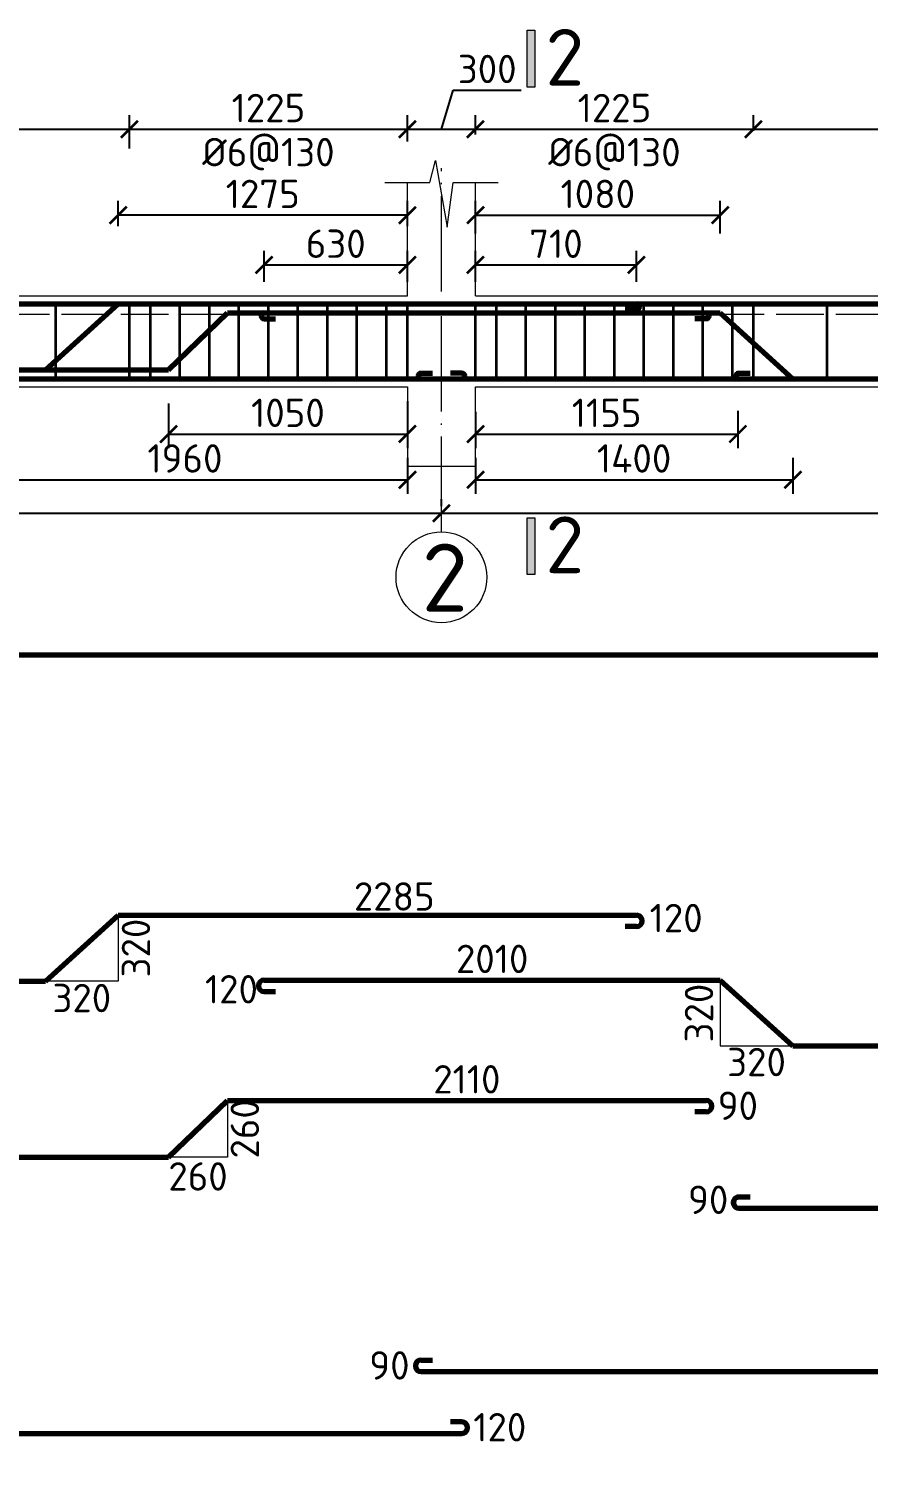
# Model space of a CAD drawing. Header units: millimetres. Extents: x 0 to 4970, y -594 to 1412.
# Drawn here: x 418.2 to 492.2, y 352.4 to 479.8 of the extents above; entities that cross this region are included whole.
import ezdxf

# ---------------------------------------------------------------- set-up
doc = ezdxf.new("R2010")
doc.units = ezdxf.units.MM
doc.header["$LTSCALE"] = 0.35
doc.header["$PDMODE"] = 3
doc.linetypes.add('ACAD_ISO02W100', pattern=[15, 12, -3])
doc.linetypes.add('ACAD_ISO04W100', pattern=[30, 24, -3, 0, -3])
doc.layers.get('0').update_dxf_attribs({"lineweight": 50})
for name, color, linetype, lineweight in [('Cot Dai', 7, 'Continuous', 35), ('Cot thep', 2, 'Continuous', 70), ('Cotthepcat', 3, 'Continuous', 70), ('Duong Bao', 6, 'Continuous', 18), ('Kich Thuoc', 1, 'Continuous', 20), ('Ky Hieu', 4, 'Continuous', 20), ('Net Khuat', 5, 'ACAD_ISO02W100', 20), ('NetCat', 7, 'Continuous', 20), ('Text', 40, 'Continuous', 20), ('Truc', 3, 'ACAD_ISO04W100', 20)]:
    doc.layers.add(name, color=color, linetype=linetype, lineweight=lineweight)
doc.styles.get("Standard").update_dxf_attribs({"font": 'isocpeur.ttf'})
doc.dimstyles.new('Dim50', dxfattribs={"dimtxt": 2.5, "dimasz": 1.5, "dimexe": 1.25, "dimexo": 0.625, "dimtad": 1, "dimlfac": 50, "dimtxsty": 'Standard', "dimblk": 'ARCHTICK', "dimcen": 2.5, "dimadec": 0, "dimazin": 0, "dimtfac": 1, "dimtmove": 0, "dimatfit": 3, "dimfxl": 1, "dimarcsym": 0})
doc.dimstyles.new('Dim50KT', dxfattribs={"dimtxt": 2.5, "dimasz": 1.5, "dimexe": 1.25, "dimexo": 0.625, "dimtad": 1, "dimlfac": 50, "dimtxsty": 'Standard', "dimblk": 'ARCHTICK', "dimcen": 2.5, "dimse1": 1, "dimse2": 1, "dimsd1": 1, "dimsd2": 1, "dimadec": 0, "dimazin": 0, "dimtfac": 1, "dimtmove": 0, "dimatfit": 3, "dimfxl": 1, "dimarcsym": 0})

# ---------------------------------------------------------------- blocks, each defined once
blk = doc.blocks.new('_ArchTick')
at = {"color": 0, "linetype": 'ByBlock', "const_width": 0.15}
blk.add_lwpolyline([(-0.5, -0.5), (0.5, 0.5)], dxfattribs=at)
blk = doc.blocks.new('*D1451')
at = {"layer": 'Defpoints', "color": 0}
for p in [(350.59, 437.17), (454.59, 437.17), (454.59, 437.17)]:
    blk.add_point(p, dxfattribs=at)
at = {"layer": 'Kich Thuoc', "color": 0, "lineweight": -2}
for p, q in [((350.59, 437.79), (350.59, 438.42)), ((454.59, 437.79), (454.59, 438.42)), ((350.59, 437.17), (454.59, 437.17))]:
    blk.add_line(p, q, dxfattribs=at)
at = {"layer": 'Kich Thuoc', "color": 0, "lineweight": -2, "xscale": 1.5, "yscale": 1.5, "zscale": 1.5, "rotation": 180}
blk.add_blockref('_ArchTick', (350.59, 437.17), dxfattribs=at)
at = {"layer": 'Kich Thuoc', "color": 0, "lineweight": -2, "xscale": 1.5, "yscale": 1.5, "zscale": 1.5}
blk.add_blockref('_ArchTick', (454.59, 437.17), dxfattribs=at)
at = {"layer": 'Kich Thuoc', "color": 0, "insert": (402.59, 439.04), "char_height": 2.5, "attachment_point": 5}
blk.add_mtext('5200', dxfattribs=at)
blk = doc.blocks.new('*D1452')
at = {"layer": 'Defpoints', "color": 0}
for p in [(454.59, 437.17), (558.59, 437.17), (558.59, 437.17)]:
    blk.add_point(p, dxfattribs=at)
at = {"layer": 'Kich Thuoc', "color": 0, "lineweight": -2}
for p, q in [((454.59, 437.79), (454.59, 438.42)), ((558.59, 437.79), (558.59, 438.42)), ((454.59, 437.17), (558.59, 437.17))]:
    blk.add_line(p, q, dxfattribs=at)
at = {"layer": 'Kich Thuoc', "color": 0, "lineweight": -2, "xscale": 1.5, "yscale": 1.5, "zscale": 1.5, "rotation": 180}
blk.add_blockref('_ArchTick', (454.59, 437.17), dxfattribs=at)
at = {"layer": 'Kich Thuoc', "color": 0, "lineweight": -2, "xscale": 1.5, "yscale": 1.5, "zscale": 1.5}
blk.add_blockref('_ArchTick', (558.59, 437.17), dxfattribs=at)
at = {"layer": 'Kich Thuoc', "color": 0, "insert": (506.59, 439.04), "char_height": 2.5, "attachment_point": 5}
blk.add_mtext('5200', dxfattribs=at)
blk = doc.blocks.new('*D1455')
at = {"layer": 'Defpoints', "color": 0}
for p in [(427.09, 471.01), (378.09, 468.06), (427.09, 468.69)]:
    blk.add_point(p, dxfattribs=at)
at = {"layer": 'Kich Thuoc', "color": 0, "lineweight": -2}
for p, q in [((378.09, 468.69), (378.09, 472.26)), ((427.09, 469.31), (427.09, 472.26)), ((378.09, 471.01), (427.09, 471.01))]:
    blk.add_line(p, q, dxfattribs=at)
at = {"layer": 'Kich Thuoc', "color": 0, "lineweight": -2, "xscale": 1.5, "yscale": 1.5, "zscale": 1.5, "rotation": 180}
blk.add_blockref('_ArchTick', (378.09, 471.01), dxfattribs=at)
at = {"layer": 'Kich Thuoc', "color": 0, "lineweight": -2, "xscale": 1.5, "yscale": 1.5, "zscale": 1.5}
blk.add_blockref('_ArchTick', (427.09, 471.01), dxfattribs=at)
at = {"layer": 'Kich Thuoc', "color": 0, "insert": (402.59, 472.88), "char_height": 2.5, "attachment_point": 5}
blk.add_mtext('2450', dxfattribs=at)
blk = doc.blocks.new('*D1456')
at = {"layer": 'Defpoints', "color": 0}
for p in [(451.59, 471.01), (451.59, 469.31), (427.09, 468.69)]:
    blk.add_point(p, dxfattribs=at)
at = {"layer": 'Kich Thuoc', "color": 0, "lineweight": -2}
for p, q in [((427.09, 469.31), (427.09, 472.26)), ((451.59, 469.94), (451.59, 472.26)), ((427.09, 471.01), (451.59, 471.01))]:
    blk.add_line(p, q, dxfattribs=at)
at = {"layer": 'Kich Thuoc', "color": 0, "lineweight": -2, "xscale": 1.5, "yscale": 1.5, "zscale": 1.5, "rotation": 180}
blk.add_blockref('_ArchTick', (427.09, 471.01), dxfattribs=at)
at = {"layer": 'Kich Thuoc', "color": 0, "lineweight": -2, "xscale": 1.5, "yscale": 1.5, "zscale": 1.5}
blk.add_blockref('_ArchTick', (451.59, 471.01), dxfattribs=at)
at = {"layer": 'Kich Thuoc', "color": 0, "insert": (439.34, 472.88), "char_height": 2.5, "attachment_point": 5}
blk.add_mtext('1225', dxfattribs=at)
blk = doc.blocks.new('*D1457')
at = {"layer": 'Defpoints', "color": 0}
for p in [(457.59, 471.01), (451.59, 469.31), (457.59, 469.94)]:
    blk.add_point(p, dxfattribs=at)
at = {"layer": 'Kich Thuoc', "color": 0, "lineweight": -2}
for p, q in [((454.59, 471.01), (455.62, 474.45)), ((455.62, 474.45), (461.62, 474.45)), ((451.59, 469.94), (451.59, 472.26)), ((457.59, 470.56), (457.59, 472.26)), ((451.59, 471.01), (457.59, 471.01))]:
    blk.add_line(p, q, dxfattribs=at)
at = {"layer": 'Kich Thuoc', "color": 0, "lineweight": -2, "xscale": 1.5, "yscale": 1.5, "zscale": 1.5, "rotation": 180}
blk.add_blockref('_ArchTick', (451.59, 471.01), dxfattribs=at)
at = {"layer": 'Kich Thuoc', "color": 0, "lineweight": -2, "xscale": 1.5, "yscale": 1.5, "zscale": 1.5}
blk.add_blockref('_ArchTick', (457.59, 471.01), dxfattribs=at)
at = {"layer": 'Kich Thuoc', "color": 0, "insert": (458.62, 476.32), "char_height": 2.5, "attachment_point": 5}
blk.add_mtext('300', dxfattribs=at)
blk = doc.blocks.new('*D1458')
at = {"layer": 'Defpoints', "color": 0}
for p in [(482.09, 471.01), (482.09, 470.26), (457.59, 469.94)]:
    blk.add_point(p, dxfattribs=at)
at = {"layer": 'Kich Thuoc', "color": 0, "lineweight": -2}
for p, q in [((457.59, 470.56), (457.59, 472.26)), ((482.09, 470.88), (482.09, 472.26)), ((457.59, 471.01), (482.09, 471.01))]:
    blk.add_line(p, q, dxfattribs=at)
at = {"layer": 'Kich Thuoc', "color": 0, "lineweight": -2, "xscale": 1.5, "yscale": 1.5, "zscale": 1.5, "rotation": 180}
blk.add_blockref('_ArchTick', (457.59, 471.01), dxfattribs=at)
at = {"layer": 'Kich Thuoc', "color": 0, "lineweight": -2, "xscale": 1.5, "yscale": 1.5, "zscale": 1.5}
blk.add_blockref('_ArchTick', (482.09, 471.01), dxfattribs=at)
at = {"layer": 'Kich Thuoc', "color": 0, "insert": (469.84, 472.88), "char_height": 2.5, "attachment_point": 5}
blk.add_mtext('1225', dxfattribs=at)
blk = doc.blocks.new('*D1459')
at = {"layer": 'Defpoints', "color": 0}
for p in [(482.09, 470.26), (531.09, 471.01), (531.09, 468.29)]:
    blk.add_point(p, dxfattribs=at)
at = {"layer": 'Kich Thuoc', "color": 0, "lineweight": -2}
for p, q in [((482.09, 470.88), (482.09, 472.26)), ((531.09, 468.92), (531.09, 472.26)), ((482.09, 471.01), (531.09, 471.01))]:
    blk.add_line(p, q, dxfattribs=at)
at = {"layer": 'Kich Thuoc', "color": 0, "lineweight": -2, "xscale": 1.5, "yscale": 1.5, "zscale": 1.5, "rotation": 180}
blk.add_blockref('_ArchTick', (482.09, 471.01), dxfattribs=at)
at = {"layer": 'Kich Thuoc', "color": 0, "lineweight": -2, "xscale": 1.5, "yscale": 1.5, "zscale": 1.5}
blk.add_blockref('_ArchTick', (531.09, 471.01), dxfattribs=at)
at = {"layer": 'Kich Thuoc', "color": 0, "insert": (506.59, 472.88), "char_height": 2.5, "attachment_point": 5}
blk.add_mtext('2450', dxfattribs=at)
blk = doc.blocks.new('*D1463')
at = {"layer": 'Defpoints', "color": 0}
for p in [(430.53, 447.48), (451.59, 447.67), (451.59, 444.15)]:
    blk.add_point(p, dxfattribs=at)
at = {"layer": 'Kich Thuoc', "color": 0, "lineweight": -2}
for p, q in [((430.53, 446.85), (430.53, 442.9)), ((451.59, 447.04), (451.59, 442.9)), ((430.53, 444.15), (451.59, 444.15))]:
    blk.add_line(p, q, dxfattribs=at)
at = {"layer": 'Kich Thuoc', "color": 0, "lineweight": -2, "xscale": 1.5, "yscale": 1.5, "zscale": 1.5, "rotation": 180}
blk.add_blockref('_ArchTick', (430.53, 444.15), dxfattribs=at)
at = {"layer": 'Kich Thuoc', "color": 0, "lineweight": -2, "xscale": 1.5, "yscale": 1.5, "zscale": 1.5}
blk.add_blockref('_ArchTick', (451.59, 444.15), dxfattribs=at)
at = {"layer": 'Kich Thuoc', "color": 0, "insert": (441.06, 446.02), "char_height": 2.5, "attachment_point": 5}
blk.add_mtext('1050', dxfattribs=at)
blk = doc.blocks.new('*D1464')
at = {"layer": 'Defpoints', "color": 0}
for p in [(457.59, 446.75), (480.71, 446.83), (480.71, 444.15)]:
    blk.add_point(p, dxfattribs=at)
at = {"layer": 'Kich Thuoc', "color": 0, "lineweight": -2}
for p, q in [((457.59, 446.12), (457.59, 442.9)), ((480.71, 446.2), (480.71, 442.9)), ((457.59, 444.15), (480.71, 444.15))]:
    blk.add_line(p, q, dxfattribs=at)
at = {"layer": 'Kich Thuoc', "color": 0, "lineweight": -2, "xscale": 1.5, "yscale": 1.5, "zscale": 1.5, "rotation": 180}
blk.add_blockref('_ArchTick', (457.59, 444.15), dxfattribs=at)
at = {"layer": 'Kich Thuoc', "color": 0, "lineweight": -2, "xscale": 1.5, "yscale": 1.5, "zscale": 1.5}
blk.add_blockref('_ArchTick', (480.71, 444.15), dxfattribs=at)
at = {"layer": 'Kich Thuoc', "color": 0, "insert": (469.15, 446.02), "char_height": 2.5, "attachment_point": 5}
blk.add_mtext('1155', dxfattribs=at)
blk = doc.blocks.new('*D1489')
at = {"layer": 'Defpoints', "color": 0}
for p in [(471.78, 459.05), (457.59, 456.94), (471.78, 456.94)]:
    blk.add_point(p, dxfattribs=at)
at = {"layer": 'Kich Thuoc', "color": 0, "lineweight": -2}
for p, q in [((457.59, 457.57), (457.59, 460.3)), ((471.78, 457.57), (471.78, 460.3)), ((457.59, 459.05), (471.78, 459.05))]:
    blk.add_line(p, q, dxfattribs=at)
at = {"layer": 'Kich Thuoc', "color": 0, "lineweight": -2, "xscale": 1.5, "yscale": 1.5, "zscale": 1.5, "rotation": 180}
blk.add_blockref('_ArchTick', (457.59, 459.05), dxfattribs=at)
at = {"layer": 'Kich Thuoc', "color": 0, "lineweight": -2, "xscale": 1.5, "yscale": 1.5, "zscale": 1.5}
blk.add_blockref('_ArchTick', (471.78, 459.05), dxfattribs=at)
at = {"layer": 'Kich Thuoc', "color": 0, "insert": (464.68, 460.92), "char_height": 2.5, "attachment_point": 5}
blk.add_mtext('710', dxfattribs=at)
blk = doc.blocks.new('_None')
blk = doc.blocks.new('*D1490')
at = {"layer": 'Defpoints', "color": 0}
for p in [(479.16, 463.44), (457.59, 461.19), (479.16, 461.19)]:
    blk.add_point(p, dxfattribs=at)
at = {"layer": 'Kich Thuoc', "color": 0, "lineweight": -2}
for p, q in [((457.59, 461.81), (457.59, 464.69)), ((479.16, 461.81), (479.16, 464.69)), ((457.59, 463.44), (479.16, 463.44))]:
    blk.add_line(p, q, dxfattribs=at)
at = {"layer": 'Kich Thuoc', "color": 0, "lineweight": -2, "xscale": 1.5, "yscale": 1.5, "zscale": 1.5, "rotation": 180}
blk.add_blockref('_ArchTick', (457.59, 463.44), dxfattribs=at)
at = {"layer": 'Kich Thuoc', "color": 0, "lineweight": -2, "xscale": 1.5, "yscale": 1.5, "zscale": 1.5}
blk.add_blockref('_ArchTick', (479.16, 463.44), dxfattribs=at)
at = {"layer": 'Kich Thuoc', "color": 0, "insert": (468.37, 465.31), "char_height": 2.5, "attachment_point": 5}
blk.add_mtext('1080', dxfattribs=at)
blk = doc.blocks.new('*D1569')
at = {"layer": 'Defpoints', "color": 0}
for p in [(419.69, 395.95), (426.09, 395.95), (419.69, 392.57)]:
    blk.add_point(p, dxfattribs=at)
at = {"layer": 'Kich Thuoc', "color": 0, "insert": (422.89, 394.45), "char_height": 2.5, "attachment_point": 5}
blk.add_mtext('320', dxfattribs=at)
blk = doc.blocks.new('*D1524')
at = {"layer": 'Defpoints', "color": 0}
for p in [(429.53, 401.75), (429.53, 395.95), (429.53, 395.95)]:
    blk.add_point(p, dxfattribs=at)
at = {"layer": 'Kich Thuoc', "color": 0, "insert": (427.66, 398.85), "char_height": 2.5, "attachment_point": 5, "rotation": 90}
blk.add_mtext('320', dxfattribs=at)
blk = doc.blocks.new('*D1525')
at = {"layer": 'Defpoints', "color": 0}
for p in [(376.75, 395.95), (419.69, 395.95), (419.69, 392.25)]:
    blk.add_point(p, dxfattribs=at)
at = {"layer": 'Kich Thuoc', "color": 0, "insert": (398.22, 394.12), "char_height": 2.5, "attachment_point": 5}
blk.add_mtext('2150', dxfattribs=at)
blk = doc.blocks.new('*D1526')
at = {"layer": 'Defpoints', "color": 0}
for p in [(429.09, 401.53), (471.78, 401.53), (471.78, 401.53)]:
    blk.add_point(p, dxfattribs=at)
at = {"layer": 'Kich Thuoc', "color": 0, "insert": (450.43, 403.4), "char_height": 2.5, "attachment_point": 5}
blk.add_mtext('2285', dxfattribs=at)
blk = doc.blocks.new('*D1572')
at = {"layer": 'Defpoints', "color": 0}
for p in [(430.53, 380.42), (435.73, 380.42), (430.53, 376.85)]:
    blk.add_point(p, dxfattribs=at)
at = {"layer": 'Kich Thuoc', "color": 0, "insert": (433.13, 378.73), "char_height": 2.5, "attachment_point": 5}
blk.add_mtext('260', dxfattribs=at)
blk = doc.blocks.new('*D1528')
at = {"layer": 'Defpoints', "color": 0}
for p in [(439.14, 385.42), (439.14, 380.42), (439.14, 380.42)]:
    blk.add_point(p, dxfattribs=at)
at = {"layer": 'Kich Thuoc', "color": 0, "insert": (437.26, 382.92), "char_height": 2.5, "attachment_point": 5, "rotation": 90}
blk.add_mtext('260', dxfattribs=at)
blk = doc.blocks.new('*D1529')
at = {"layer": 'Defpoints', "color": 0}
for p in [(365.15, 380.72), (430.53, 380.72), (430.53, 376.76)]:
    blk.add_point(p, dxfattribs=at)
at = {"layer": 'Kich Thuoc', "color": 0, "insert": (397.84, 378.63), "char_height": 2.5, "attachment_point": 5}
blk.add_mtext('3270', dxfattribs=at)
blk = doc.blocks.new('*D1573')
at = {"layer": 'Defpoints', "color": 0}
for p in [(435.73, 385.42), (477.93, 385.42), (477.93, 385.42)]:
    blk.add_point(p, dxfattribs=at)
at = {"layer": 'Kich Thuoc', "color": 0, "insert": (456.83, 387.29), "char_height": 2.5, "attachment_point": 5}
blk.add_mtext('2110', dxfattribs=at)
blk = doc.blocks.new('*D1574')
at = {"layer": 'Defpoints', "color": 0}
for p in [(348.49, 356.09), (456.39, 356.09), (456.39, 352.41)]:
    blk.add_point(p, dxfattribs=at)
at = {"layer": 'Kich Thuoc', "color": 0, "insert": (402.44, 354.29), "char_height": 2.5, "attachment_point": 5}
blk.add_mtext('5410', dxfattribs=at)
blk = doc.blocks.new('*D1575')
at = {"layer": 'Defpoints', "color": 0}
for p in [(452.79, 361.54), (560.39, 361.54), (560.39, 357.7)]:
    blk.add_point(p, dxfattribs=at)
at = {"layer": 'Kich Thuoc', "color": 0, "insert": (506.59, 359.57), "char_height": 2.5, "attachment_point": 5}
blk.add_mtext('5380', dxfattribs=at)
blk = doc.blocks.new('*D1531')
at = {"layer": 'Defpoints', "color": 0}
for p in [(480.81, 376.32), (532.37, 376.32), (532.37, 372.2)]:
    blk.add_point(p, dxfattribs=at)
at = {"layer": 'Kich Thuoc', "color": 0, "insert": (506.59, 374.08), "char_height": 2.5, "attachment_point": 5}
blk.add_mtext('2580', dxfattribs=at)
blk = doc.blocks.new('*D1532')
at = {"layer": 'Defpoints', "color": 0}
for p in [(485.56, 391.02), (529.44, 391.02), (529.44, 386.55)]:
    blk.add_point(p, dxfattribs=at)
at = {"layer": 'Kich Thuoc', "color": 0, "insert": (507.5, 388.43), "char_height": 2.5, "attachment_point": 5}
blk.add_mtext('2195', dxfattribs=at)
blk = doc.blocks.new('*D1582')
at = {"layer": 'Defpoints', "color": 0}
for p in [(438.95, 396.02), (479.16, 396.02), (479.16, 396.02)]:
    blk.add_point(p, dxfattribs=at)
at = {"layer": 'Kich Thuoc', "color": 0, "insert": (459.06, 397.9), "char_height": 2.5, "attachment_point": 5}
blk.add_mtext('2010', dxfattribs=at)
blk = doc.blocks.new('*D1533')
at = {"layer": 'Defpoints', "color": 0}
for p in [(479.16, 390.22), (485.56, 390.22), (479.16, 386.93)]:
    blk.add_point(p, dxfattribs=at)
at = {"layer": 'Kich Thuoc', "color": 0, "insert": (482.36, 388.81), "char_height": 2.5, "attachment_point": 5}
blk.add_mtext('320', dxfattribs=at)
blk = doc.blocks.new('*D1534')
at = {"layer": 'Defpoints', "color": 0}
for p in [(479.16, 396.02), (479.16, 396.02), (479.16, 390.22)]:
    blk.add_point(p, dxfattribs=at)
at = {"layer": 'Kich Thuoc', "color": 0, "insert": (477.29, 393.12), "char_height": 2.5, "attachment_point": 5, "rotation": 90}
blk.add_mtext('320', dxfattribs=at)
blk = doc.blocks.new('*D1535')
at = {"layer": 'Defpoints', "color": 0}
for p in [(398.39, 422.53), (614.79, 422.53), (614.79, 420.78)]:
    blk.add_point(p, dxfattribs=at)
at = {"layer": 'Kich Thuoc', "color": 0, "insert": (506.59, 422.65), "char_height": 2.5, "attachment_point": 5}
blk.add_mtext('10820', dxfattribs=at)
blk = doc.blocks.new('*D1437')
at = {"layer": 'Defpoints', "color": 0}
for p in [(412.38, 442.67), (451.59, 442.67), (451.59, 440.12)]:
    blk.add_point(p, dxfattribs=at)
at = {"layer": 'Kich Thuoc', "color": 0, "lineweight": -2}
for p, q in [((412.38, 442.05), (412.38, 438.87)), ((451.59, 442.05), (451.59, 438.87)), ((412.38, 440.12), (451.59, 440.12))]:
    blk.add_line(p, q, dxfattribs=at)
at = {"layer": 'Kich Thuoc', "color": 0, "lineweight": -2, "xscale": 1.5, "yscale": 1.5, "zscale": 1.5, "rotation": 180}
blk.add_blockref('_ArchTick', (412.38, 440.12), dxfattribs=at)
at = {"layer": 'Kich Thuoc', "color": 0, "lineweight": -2, "xscale": 1.5, "yscale": 1.5, "zscale": 1.5}
blk.add_blockref('_ArchTick', (451.59, 440.12), dxfattribs=at)
at = {"layer": 'Kich Thuoc', "color": 0, "insert": (431.98, 442), "char_height": 2.5, "attachment_point": 5}
blk.add_mtext('1960', dxfattribs=at)
blk = doc.blocks.new('*D1439')
at = {"layer": 'Defpoints', "color": 0}
for p in [(457.59, 442.67), (485.56, 442.67), (485.56, 440.12)]:
    blk.add_point(p, dxfattribs=at)
at = {"layer": 'Kich Thuoc', "color": 0, "lineweight": -2}
for p, q in [((457.59, 442.05), (457.59, 438.87)), ((485.56, 442.05), (485.56, 438.87)), ((457.59, 440.12), (485.56, 440.12))]:
    blk.add_line(p, q, dxfattribs=at)
at = {"layer": 'Kich Thuoc', "color": 0, "lineweight": -2, "xscale": 1.5, "yscale": 1.5, "zscale": 1.5, "rotation": 180}
blk.add_blockref('_ArchTick', (457.59, 440.12), dxfattribs=at)
at = {"layer": 'Kich Thuoc', "color": 0, "lineweight": -2, "xscale": 1.5, "yscale": 1.5, "zscale": 1.5}
blk.add_blockref('_ArchTick', (485.56, 440.12), dxfattribs=at)
at = {"layer": 'Kich Thuoc', "color": 0, "insert": (471.57, 442), "char_height": 2.5, "attachment_point": 5}
blk.add_mtext('1400', dxfattribs=at)
blk = doc.blocks.new('*D2410')
at = {"layer": 'Defpoints', "color": 0}
for p in [(451.59, 459.05), (438.95, 456.94), (451.59, 456.94)]:
    blk.add_point(p, dxfattribs=at)
at = {"layer": 'Kich Thuoc', "color": 0, "lineweight": -2}
for p, q in [((438.95, 457.57), (438.95, 460.3)), ((451.59, 457.57), (451.59, 460.3)), ((438.95, 459.05), (451.59, 459.05))]:
    blk.add_line(p, q, dxfattribs=at)
at = {"layer": 'Kich Thuoc', "color": 0, "lineweight": -2, "xscale": 1.5, "yscale": 1.5, "zscale": 1.5, "rotation": 180}
blk.add_blockref('_ArchTick', (438.95, 459.05), dxfattribs=at)
at = {"layer": 'Kich Thuoc', "color": 0, "lineweight": -2, "xscale": 1.5, "yscale": 1.5, "zscale": 1.5}
blk.add_blockref('_ArchTick', (451.59, 459.05), dxfattribs=at)
at = {"layer": 'Kich Thuoc', "color": 0, "insert": (445.27, 460.92), "char_height": 2.5, "attachment_point": 5}
blk.add_mtext('630', dxfattribs=at)
blk = doc.blocks.new('*D2411')
at = {"layer": 'Defpoints', "color": 0}
for p in [(426.09, 463.44), (426.09, 461.83), (451.59, 461.83)]:
    blk.add_point(p, dxfattribs=at)
at = {"layer": 'Kich Thuoc', "color": 0, "lineweight": -2}
for p, q in [((426.09, 462.46), (426.09, 464.69)), ((451.59, 462.46), (451.59, 464.69)), ((451.59, 463.44), (426.09, 463.44))]:
    blk.add_line(p, q, dxfattribs=at)
at = {"layer": 'Kich Thuoc', "color": 0, "lineweight": -2, "xscale": 1.5, "yscale": 1.5, "zscale": 1.5, "rotation": 180}
blk.add_blockref('_ArchTick', (426.09, 463.44), dxfattribs=at)
at = {"layer": 'Kich Thuoc', "color": 0, "lineweight": -2, "xscale": 1.5, "yscale": 1.5, "zscale": 1.5}
blk.add_blockref('_ArchTick', (451.59, 463.44), dxfattribs=at)
at = {"layer": 'Kich Thuoc', "color": 0, "insert": (438.84, 465.31), "char_height": 2.5, "attachment_point": 5}
blk.add_mtext('1275', dxfattribs=at)

msp = doc.modelspace()

# ---------------------------------------------------------------- hatches: boundary and pattern name
at = {"layer": 'NetCat'}
h = msp.add_hatch(color=256, dxfattribs=at)
h.paths.add_polyline_path([(462.131827, 479.729812), (462.831827, 479.729812), (462.831827, 474.729812), (462.131827, 474.729812)])
edge = h.paths.add_edge_path(flags=17)
edge.add_line((462.131827, 474.729812), (462.131827, 479.729812))
h = msp.add_hatch(color=256, dxfattribs=at)
h.paths.add_polyline_path([(462.131827, 436.768814), (462.831827, 436.768814), (462.831827, 431.768814), (462.131827, 431.768814)])
edge = h.paths.add_edge_path(flags=17)
edge.add_line((462.131827, 431.768814), (462.131827, 436.768814))

# ---------------------------------------------------------------- linework, layer by layer
at = {"layer": 'Cot Dai'}
for p, q in [((420.586868, 449.016495), (420.586868, 455.616495)), ((427.086868, 449.016495), (427.086868, 455.616495)), ((428.936868, 449.016495), (428.936868, 455.616495)), ((431.536868, 449.016495), (431.536868, 455.616495)), ((434.136868, 449.016495), (434.136868, 455.616495)), ((436.736868, 449.016495), (436.736868, 455.616495)), ((439.336868, 449.016495), (439.336868, 455.616495)), ((441.936868, 449.016495), (441.936868, 455.616495)), ((444.536868, 449.016495), (444.536868, 455.616495)), ((447.136868, 449.016495), (447.136868, 455.616495)), ((449.736868, 449.016495), (449.736868, 455.616495)), ((451.586868, 449.016495), (451.586868, 455.616495)), ((457.586868, 449.016495), (457.586868, 455.616495)), ((459.436868, 449.016495), (459.436868, 455.616495)), ((462.036868, 449.016495), (462.036868, 455.616495)), ((464.636868, 449.016495), (464.636868, 455.616495)), ((467.236868, 449.016495), (467.236868, 455.616495)), ((469.836868, 449.016495), (469.836868, 455.616495)), ((472.436868, 449.016495), (472.436868, 455.616495)), ((475.036868, 449.016495), (475.036868, 455.616495)), ((477.636868, 449.016495), (477.636868, 455.616495)), ((480.236868, 449.016495), (480.236868, 455.616495)), ((482.086868, 449.016495), (482.086868, 455.616495)), ((488.586868, 449.016495), (488.586868, 455.616495))]:
    msp.add_line(p, q, dxfattribs=at)
at = {"layer": 'Cot thep'}
for p, q in [((399.386868, 455.616495), (610.586868, 455.616495)), ((419.688741, 449.816495), (426.088741, 455.616495)), ((430.530863, 449.816495), (435.730863, 454.816495)), ((435.730863, 454.816495), (476.846672, 454.816495)), ((438.948813, 454.816495), (479.161251, 454.816495)), ((479.161251, 454.816495), (485.561251, 449.016495)), ((348.486868, 449.016495), (457.586868, 449.016495)), ((365.147909, 449.816495), (430.530863, 449.816495)), ((374.747909, 449.816495), (422.688741, 449.816495)), ((452.786868, 449.516495), (453.786868, 449.516495)), ((452.786868, 449.516495), (453.786868, 449.516495)), ((452.786868, 449.016495), (560.386868, 449.016495)), ((456.386868, 449.516495), (455.386868, 449.516495)), ((398.386868, 424.700995), (614.786868, 424.700995)), ((419.688741, 395.947017), (426.088741, 401.747017)), ((426.088741, 401.747017), (471.781231, 401.747017)), ((376.747909, 395.947017), (419.688741, 395.947017)), ((438.948813, 396.0238), (479.161251, 396.0238)), ((479.161251, 396.0238), (485.561251, 390.2238)), ((485.561251, 390.2238), (529.439276, 390.2238)), ((430.530863, 380.419143), (435.730863, 385.419143)), ((435.730863, 385.419143), (477.927555, 385.419143)), ((365.147909, 380.419143), (430.530863, 380.419143)), ((480.80606, 375.9191), (532.367676, 375.9191)), ((452.786868, 361.536203), (560.386868, 361.536203)), ((348.486868, 356.089439), (456.386868, 356.089439))]:
    msp.add_line(p, q, dxfattribs=at)
for centre, start, end in [((452.786868, 449.266495), 90, 270), ((456.386868, 449.266495), 270, 90)]:
    msp.add_arc(centre, 0.25, start, end, dxfattribs=at)
at = {"layer": 'Cotthepcat'}
for p, q in [((471.781231, 455.116495), (470.781231, 455.116495)), ((438.948813, 454.316495), (439.948813, 454.316495)), ((477.927555, 454.316495), (476.927555, 454.316495)), ((480.80606, 449.516495), (481.80606, 449.516495)), ((471.781231, 400.747017), (470.781231, 400.747017)), ((438.948813, 395.0238), (439.948813, 395.0238)), ((477.927555, 384.419143), (476.927555, 384.419143)), ((480.80606, 376.9191), (481.80606, 376.9191)), ((452.786868, 362.536203), (453.786868, 362.536203)), ((456.386868, 357.089439), (455.386868, 357.089439))]:
    msp.add_line(p, q, dxfattribs=at)
for centre, radius, start, end in [((471.781231, 455.366495), 0.25, 270, 90), ((438.948813, 454.566495), 0.25, 90, 270), ((477.927555, 454.566495), 0.25, 270, 90), ((480.80606, 449.266495), 0.25, 90, 270), ((471.781231, 401.247017), 0.5, 270, 90), ((438.948813, 395.5238), 0.5, 90, 270), ((477.927555, 384.919143), 0.5, 270, 90), ((480.80606, 376.4191), 0.5, 90, 270), ((452.786868, 362.036203), 0.5, 90, 270), ((456.386868, 356.589439), 0.5, 270, 90)]:
    msp.add_arc(centre, radius, start, end, dxfattribs=at)
at = {"layer": 'Duong Bao'}
for p, q in [((451.586868, 456.316495), (451.586868, 466.316495)), ((457.586868, 456.316495), (457.586868, 466.316495)), ((353.586868, 456.316495), (451.586868, 456.316495)), ((457.586868, 456.316495), (555.586868, 456.316495)), ((353.586868, 448.316495), (451.586868, 448.316495)), ((451.586868, 448.316495), (451.586868, 441.316495)), ((457.586868, 441.316495), (457.586868, 448.316495)), ((457.586868, 448.316495), (555.586868, 448.316495)), ((451.586868, 441.316495), (457.586868, 441.316495))]:
    msp.add_line(p, q, dxfattribs=at)
at = {"layer": 'Kich Thuoc'}
for p, q in [((426.088741, 401.747017), (426.088741, 395.947017)), ((426.088741, 395.947017), (419.688741, 395.947017)), ((479.161251, 396.0238), (479.161251, 390.2238)), ((479.161251, 390.2238), (485.561251, 390.2238)), ((435.730863, 385.419143), (435.730863, 380.419143)), ((435.730863, 380.419143), (430.530863, 380.419143))]:
    msp.add_line(p, q, dxfattribs=at)
at = {"layer": 'Ky Hieu'}
msp.add_lwpolyline([(449.586868, 466.316495), (449.586868, 466.316495), (453.551592, 466.316495), (454.06923, 468.248346), (455.104506, 462.384643), (455.622145, 466.316495), (459.586868, 466.316495), (459.586868, 466.316495)], dxfattribs=at)
msp.add_circle((454.586868, 431.52508), 4, dxfattribs=at)
at = {"layer": 'Net Khuat'}
msp.add_line((347.586868, 454.716495), (610.586868, 454.716495), dxfattribs=at)
at = {"layer": 'NetCat'}
for p, q in [((462.131827, 474.729812), (462.131827, 479.729812)), ((462.131827, 474.729812), (462.131827, 479.729812)), ((462.131827, 431.768814), (462.131827, 436.768814)), ((462.131827, 431.768814), (462.131827, 436.768814))]:
    msp.add_line(p, q, dxfattribs=at)
for points in [[(462.131827, 479.729812), (462.831827, 479.729812), (462.831827, 474.729812), (462.131827, 474.729812), (462.131827, 479.729812)], [(462.131827, 436.768814), (462.831827, 436.768814), (462.831827, 431.768814), (462.131827, 431.768814), (462.131827, 436.768814)]]:
    msp.add_lwpolyline(points, dxfattribs=at)
at = {"layer": 'Truc'}
for q in [(454.586868, 467.580849), (454.586868, 461.174681)]:
    msp.add_line((454.586868, 435.52508), q, dxfattribs=at)

# ---------------------------------------------------------------- texts
at = {"layer": 'Kich Thuoc', "color": 2}
msp.add_text('2', height=6, dxfattribs=at).set_placement((452.836868, 428.493991))
at = {"layer": 'Kich Thuoc', "char_height": 2.5}
for s, insert, width, attachment_point in [('%%C6@130', (439.336868, 468.810972), 24.5, 5), ('%%C6@130', (469.836868, 468.810972), 24.5, 5), ('120', (472.938676, 402.74964), 3.45107973, 1), ('120', (433.740313, 396.47422), 3.45107973, 1), ('90', (478.935103, 386.209268), 3.45107973, 1), ('90', (479.873588, 377.922348), 3.45107973, 3), ('90', (451.77932, 363.326329), 3.45107973, 3), ('120', (457.394417, 357.879565), 3.45107973, 1)]:
    msp.add_mtext(s, dxfattribs=dict(at, insert=insert, width=width, attachment_point=attachment_point))
at = {"layer": 'Text', "char_height": 5, "width": 11.43756339, "attachment_point": 1}
for insert in [(463.755222, 479.849613), (463.755222, 436.888615)]:
    msp.add_mtext('2', dxfattribs=dict(at, insert=insert))

# ---------------------------------------------------------------- dimensions: what is measured, and where the dimension line sits
at = {"layer": 'Kich Thuoc'}
for base, p1, p2, picture, middle in [((457.586868, 471.007666), (451.586868, 469.313657), (457.586868, 469.938657), '*D1457', (456.243118, 476.320166)), ((427.086868, 471.007666), (378.086868, 468.063657), (427.086868, 468.688657), '*D1455', (402.586868, 472.882666)), ((451.586868, 471.007666), (427.086868, 468.688657), (451.586868, 469.313657), '*D1456', (439.336868, 472.882666)), ((482.086868, 471.007666), (457.586868, 469.938657), (482.086868, 470.257666), '*D1458', (469.836868, 472.882666)), ((531.086868, 471.007666), (482.086868, 470.257666), (531.086868, 468.29278), '*D1459', (506.586868, 472.882666)), ((558.586868, 437.166959), (454.586868, 437.166959), (558.586868, 437.166959), '*D1452', (506.586868, 439.041959))]:
    dim = msp.add_linear_dim(base=base, p1=p1, p2=p2, dimstyle='Dim50', override={"dimtmove": 1}, dxfattribs=at)
    dim.commit()
    dim.dimension.update_dxf_attribs({"geometry": picture, "text_midpoint": middle})
for base, p1, p2, text, dimstyle, picture, middle in [((426.088741, 463.438261), (451.586868, 461.830039), (426.088741, 461.830039), '1275', 'Dim50', '*D2411', (438.837805, 465.313261)), ((451.586868, 459.047509), (438.948813, 456.941495), (451.586868, 456.941495), '630', 'Dim50', '*D2410', (445.267841, 460.922509)), ((451.586868, 444.149512), (430.530863, 447.478289), (451.586868, 447.669845), '1050', 'Dim50', '*D1463', (441.058866, 446.024512)), ((480.70707, 444.149512), (457.586868, 446.747238), (480.70707, 446.826072), '1155', 'Dim50', '*D1464', (469.146969, 446.024512)), ((471.781231, 401.529406), (429.088741, 401.529406), (471.781231, 401.529406), '2285', 'Dim50KT', '*D1526', (450.434986, 403.404406)), ((479.161251, 396.0238), (438.948813, 396.0238), (479.161251, 396.0238), '2010', 'Dim50KT', '*D1582', (459.055032, 397.8988)), ((529.439276, 386.550862), (485.561251, 391.021009), (529.439276, 391.021009), '2195', 'Dim50KT', '*D1532', (507.500263, 388.425862)), ((477.927555, 385.419143), (435.730863, 385.419143), (477.927555, 385.419143), '2110', 'Dim50KT', '*D1573', (456.829209, 387.294143)), ((430.530863, 376.75812), (365.147909, 380.717378), (430.530863, 380.717378), '3270', 'Dim50KT', '*D1529', (397.839386, 378.63312)), ((532.367676, 372.201993), (480.80606, 376.315366), (532.367676, 376.315366), '2580', 'Dim50KT', '*D1531', (506.586868, 374.076993)), ((456.386868, 352.411738), (348.486868, 356.089439), (456.386868, 356.089439), '5410', 'Dim50KT', '*D1574', (402.436868, 354.286738))]:
    dim = msp.add_linear_dim(base=base, p1=p1, p2=p2, text=text, dimstyle=dimstyle, dxfattribs=at)
    dim.commit()
    dim.dimension.update_dxf_attribs({"geometry": picture, "text_midpoint": middle})
for base, p1, p2, text, picture, middle in [((479.161251, 463.438261), (457.586868, 461.189878), (479.161251, 461.189878), '1080', '*D1490', (468.37406, 465.313261)), ((471.781231, 459.047509), (457.586868, 456.941495), (471.781231, 456.941495), '710', '*D1489', (464.68405, 460.922509))]:
    dim = msp.add_linear_dim(base=base, p1=p1, p2=p2, text=text, dimstyle='Dim50', override={"dimldrblk": 'None'}, dxfattribs=at)
    dim.commit()
    dim.dimension.update_dxf_attribs({"geometry": picture, "text_midpoint": middle})
at = {"layer": 'Kich Thuoc', "color": 1}
for base, p1, p2, text, picture, middle in [((451.586868, 440.122501), (412.38162, 442.672942), (451.586868, 442.672942), '1960', '*D1437', (431.984244, 441.997501)), ((485.561251, 440.122501), (457.586868, 442.672942), (485.561251, 442.672942), '1400', '*D1439', (471.57406, 441.997501))]:
    dim = msp.add_linear_dim(base=base, p1=p1, p2=p2, text=text, dimstyle='Dim50', dxfattribs=at)
    dim.commit()
    dim.dimension.update_dxf_attribs({"geometry": picture, "text_midpoint": middle})
at = {"layer": 'Kich Thuoc'}
for base, p1, p2, dimstyle, picture, middle in [((454.586868, 437.166959), (350.586868, 437.166959), (454.586868, 437.166959), 'Dim50', '*D1451', (402.586868, 439.041959)), ((614.786868, 420.779537), (398.386868, 422.533813), (614.786868, 422.533813), 'Dim50KT', '*D1535', (506.586868, 422.654537)), ((560.386868, 357.696331), (452.786868, 361.536203), (560.386868, 361.536203), 'Dim50KT', '*D1575', (506.586868, 359.571331))]:
    dim = msp.add_linear_dim(base=base, p1=p1, p2=p2, dimstyle=dimstyle, dxfattribs=at)
    dim.commit()
    dim.dimension.update_dxf_attribs({"geometry": picture, "text_midpoint": middle})
for base, p1, p2, text, picture, middle in [((429.53183, 395.947017), (429.53183, 401.747017), (429.53183, 395.947017), '320', '*D1524', (429.53183, 398.847017)), ((479.161251, 396.0238), (479.161251, 390.2238), (479.161251, 396.0238), '320', '*D1534', (479.161251, 393.1238)), ((439.135031, 380.419143), (439.135031, 385.419143), (439.135031, 380.419143), '260', '*D1528', (439.135031, 382.919143))]:
    dim = msp.add_linear_dim(base=base, p1=p1, p2=p2, angle=90, text=text, dimstyle='Dim50KT', dxfattribs=at)
    dim.commit()
    dim.dimension.update_dxf_attribs({"geometry": picture, "text_midpoint": middle, "dimtype": 160})
dim = msp.add_aligned_dim(p1=(376.747909, 395.947017), p2=(419.688741, 395.947017), distance=-3.70124, text='2150', dimstyle='Dim50KT', dxfattribs=at)
dim.commit()
dim.dimension.update_dxf_attribs({"geometry": '*D1525', "text_midpoint": (398.218325, 394.120777)})
for base, p1, p2, picture, middle in [((419.688741, 392.570137), (426.088741, 395.947017), (419.688741, 395.947017), '*D1569', (422.888741, 394.445137)), ((479.161251, 386.932784), (485.561251, 390.2238), (479.161251, 390.2238), '*D1533', (482.361251, 388.807784))]:
    dim = msp.add_linear_dim(base=base, p1=p1, p2=p2, angle=180, dimstyle='Dim50KT', dxfattribs=at)
    dim.commit()
    dim.dimension.update_dxf_attribs({"geometry": picture, "text_midpoint": middle})
dim = msp.add_linear_dim(base=(430.530863, 376.850109), p1=(435.730863, 380.419143), p2=(430.530863, 380.419143), angle=180, dimstyle='Dim50KT', dxfattribs=at)
dim.commit()
dim.dimension.update_dxf_attribs({"geometry": '*D1572', "text_midpoint": (433.130863, 376.850109), "dimtype": 160})

doc.saveas('drawing.dxf')
